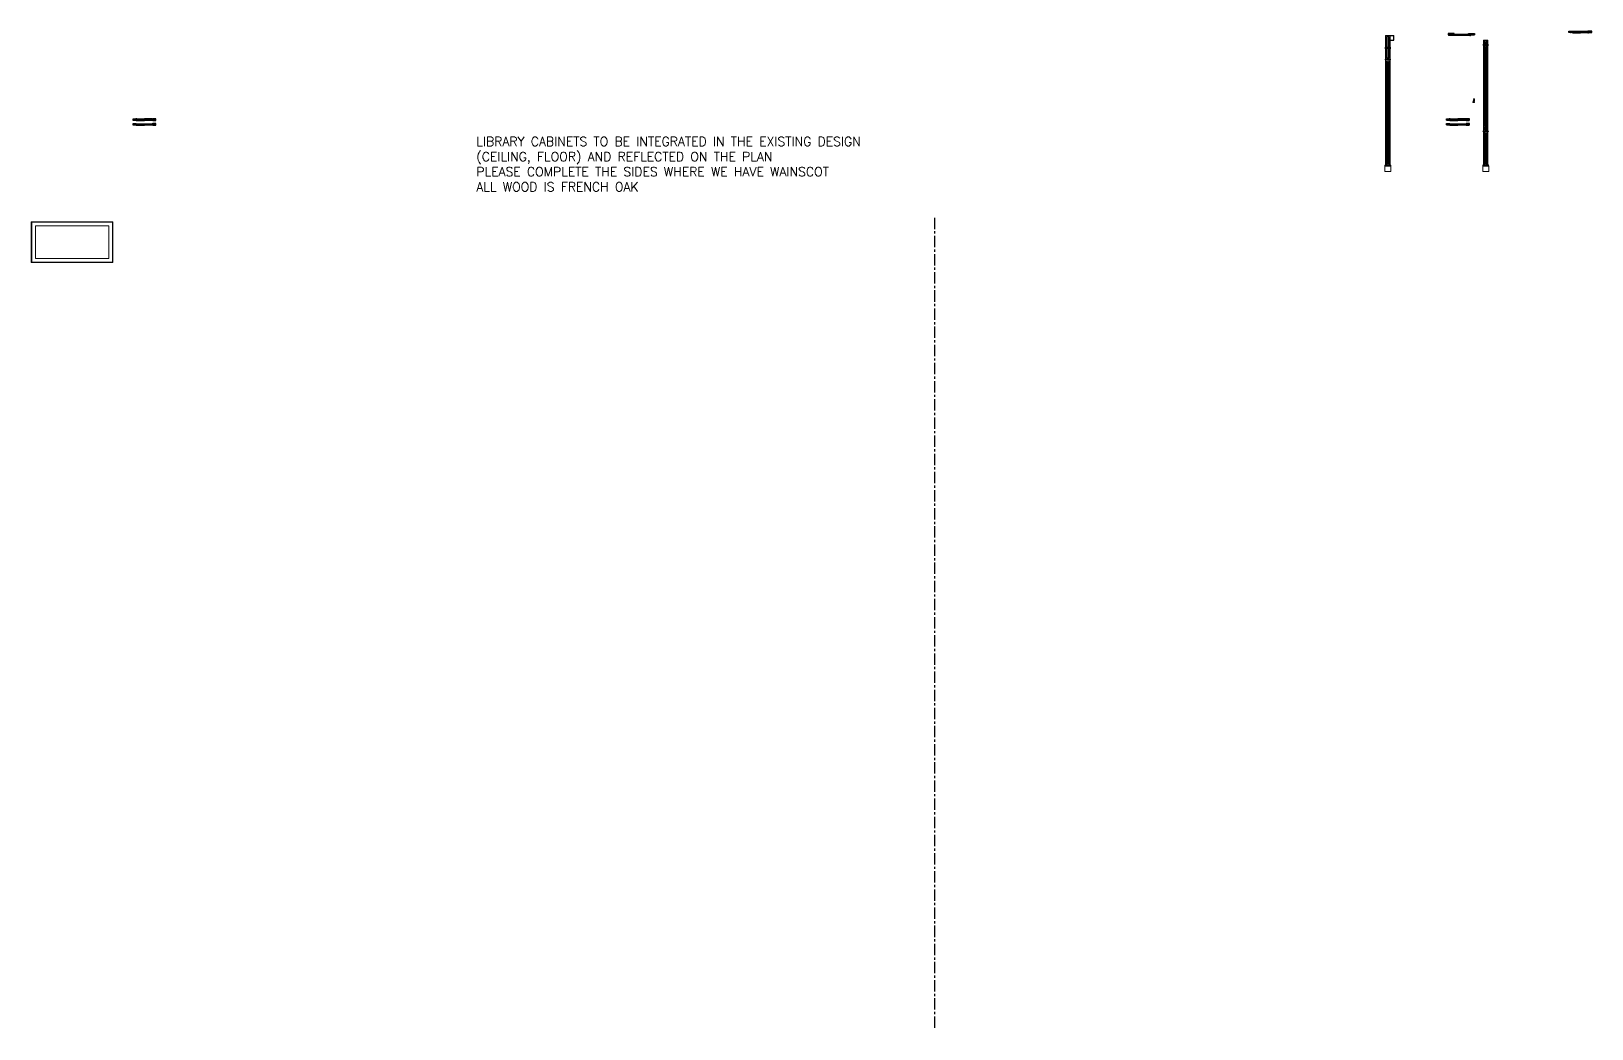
# Model space of a CAD drawing. Header units: inches. Extents: x 274057 to 444617, y 485849 to 635630.
# Drawn here: x 325041 to 359421, y 485849 to 507831 of the extents above; entities that cross this region are included whole.
import ezdxf

# ---------------------------------------------------------------- set-up
doc = ezdxf.new("R2010")
doc.units = ezdxf.units.IN
doc.header["$MEASUREMENT"] = 0
for name, pattern in [('CENTER', [2, 1.25, -0.25, 0.25, -0.25]), ('DASHED', [0.75, 0.5, -0.25]), ('HIDDEN', [0.375, 0.25, -0.125])]:
    doc.linetypes.add(name, pattern=pattern)
for name, color, linetype, lineweight in [('CQ Furniture', 190, 'Continuous', 0), ('Glass', 4, 'Continuous', 0), ('Stainless steel', 253, 'Continuous', 0), ('WOOD-HID', 8, 'HIDDEN', 18)]:
    doc.layers.add(name, color=color, linetype=linetype, lineweight=lineweight)
for name, color, linetype in [('CQ Grg Gypsum', 41, 'Continuous'), ('curtain', 253, 'Continuous'), ('Layer2', 2, 'Continuous'), ('Layer7', 8, 'Continuous'), ('WOOD', 23, 'Continuous'), ('WOOD 01', 34, 'Continuous'), ('WOOD 02', 32, 'Continuous'), ('Wood SECT', 1, 'Continuous')]:
    doc.layers.add(name, color=color, linetype=linetype)
doc.styles.add('romans', font='romans.shx')
doc.styles.get("Standard").update_dxf_attribs({"font": 'arial.ttf'})
doc.dimstyles.new('CQ 2', dxfattribs={"dimscale": 0.02, "dimtxt": 150, "dimasz": 50, "dimexe": 100, "dimexo": 0, "dimgap": 80, "dimtad": 1, "dimdec": 0, "dimzin": 0, "dimdsep": 46, "dimtxsty": 'Standard', "dimblk": 'DOT', "dimcen": 100, "dimclrd": 1, "dimclre": 1, "dimclrt": 3, "dimadec": 0, "dimazin": 0, "dimtfac": 1, "dimtdec": 0, "dimtofl": 0, "dimtmove": 0, "dimatfit": 3, "dimfxl": 1, "dimtolj": 1, "dimtzin": 0, "dimlwd": -1, "dimarcsym": 0})
pattern_1 = [(45, (22814.6215, -73394.037), (-3.535533906, 3.535533906), [])]
pattern_2 = [(45, (20118.3853, -75431.223), (-3.535533906, 3.535533906), [])]
pattern_3 = [(45, (20118.3853, -75328.2434), (-3.535533906, 3.535533906), [])]
pattern_4 = [(45, (20104.3854, -75328.2434), (-3.535533906, 3.535533906), [])]

# ---------------------------------------------------------------- blocks, each defined once
blk = doc.blocks.new('pillars wardrobe')
at = {"layer": 'Layer7'}
h = blk.add_hatch(dxfattribs=at)
h.set_pattern_fill('ANSI31', color=256, scale=20, angle=-90, style=0)
edge = h.paths.add_edge_path()
edge.add_line((3449, -6144), (3429, -6144))
edge.add_line((3429, -6144), (3429, -6140))
edge.add_arc((3429, -6135), 5, 180, 270, ccw=False)
edge.add_line((3424, -6135), (3399, -6135))
edge.add_line((3399, -6135), (3374, -6135))
edge.add_arc((3369, -6135), 5, -90, 0, ccw=False)
edge.add_line((3369, -6140), (3369, -6144))
edge.add_line((3369, -6144), (3349, -6144))
edge.add_line((3349, -6144), (3349, -6108))
edge.add_line((3349, -6108), (3449, -6108))
edge.add_line((3449, -6108), (3449, -6144))
h = blk.add_hatch(dxfattribs=at)
h.set_pattern_fill('ANSI31', color=256, scale=20, angle=-90, style=0)
h.set_pattern_definition([(315, (-25546.435, -12610.5794), (1.76776695, 1.76776695), [])])
edge = h.paths.add_edge_path()
edge.add_arc((3427, -8581), 7.5, 0, 180, ccw=False)
edge.add_line((3434, -8581), (3449, -8581))
edge.add_line((3449, -8581), (3449, -8545))
edge.add_line((3449, -8545), (3349, -8545))
edge.add_line((3349, -8545), (3349, -8581))
edge.add_line((3349, -8581), (3364, -8581))
edge.add_arc((3372, -8581), 7.5, 0, 180, ccw=False)
edge.add_line((3379, -8581), (3392, -8581))
edge.add_arc((3399, -8581), 7.5, 0, 180, ccw=False)
edge.add_line((3407, -8581), (3419, -8581))
at = {"color": 251}
for p, q in [((3343, -6370, 0), (3455, -6370, 0)), ((3343, -6373, 0), (3455, -6373, 0)), ((3343, -6381, 0), (3455, -6381, 0)), ((3343, -6384, 0), (3455, -6384, 0))]:
    blk.add_line(p, q, dxfattribs=at)
at = {"layer": 'Layer2', "elevation": 0}
blk.add_lwpolyline([(3449, -6144), (3429, -6144), (3429, -6140, -0.414214), (3424, -6135), (3399, -6135), (3374, -6135, -0.414214), (3369, -6140), (3369, -6144), (3349, -6144), (3349, -6108), (3449, -6108), (3449, -6144)], format="xyb", dxfattribs=at)
blk.add_lwpolyline([(3419, -8581, -1), (3434, -8581), (3449, -8581), (3449, -8545), (3349, -8545), (3349, -8581), (3364, -8581, -1), (3379, -8581), (3392, -8581, -1), (3407, -8581)], format="xyb", close=True, dxfattribs=at)
at = {"layer": 'WOOD', "lineweight": 0}
for q in [(3333, -8726, 0), (3333, -8726, 0), (3465, -8726, 0)]:
    blk.add_line((3399, -8726, 0), q, dxfattribs=at)
at = {"layer": 'WOOD', "lineweight": 0, "elevation": 0}
for points in [[(3349, -8698), (3344, -8698, -0.414214), (3339, -8702), (3339, -8707, 1), (3339, -8720), (3339, -8726)], [(3449, -8698), (3454, -8698, 0.414214), (3459, -8702), (3459, -8707, -1), (3459, -8720), (3459, -8726)]]:
    blk.add_lwpolyline(points, format="xyb", dxfattribs=at)
for points in [[(3333, -8726), (3333, -8848), (3399, -8848)], [(3465, -8726), (3465, -8848), (3399, -8848)]]:
    blk.add_lwpolyline(points, dxfattribs=at)
at = {"layer": 'WOOD 01', "lineweight": 0, "ltscale": 500, "elevation": 0}
blk.add_lwpolyline([(3349, -6367), (3449, -6367), (3449, -5848), (3349, -5848)], close=True, dxfattribs=at)
for points in [[(3349, -6367), (3346, -6367, -0.414214), (3343, -6370), (3343, -6373, 1), (3343, -6381), (3343, -6384, -0.414214), (3346, -6387), (3349, -6387)], [(3449, -6367), (3452, -6367, 0.414214), (3455, -6370), (3455, -6373, -1), (3455, -6381), (3455, -6384, 0.414214), (3452, -6387), (3449, -6387)]]:
    blk.add_lwpolyline(points, format="xyb", dxfattribs=at)
blk.add_lwpolyline([(3349, -8698), (3349, -6387), (3449, -6387), (3449, -8698), (3349, -8698)], dxfattribs=at)
at = {"layer": 'WOOD 02', "color": 8, "ltscale": 100}
for p, q in [((3399, -8702, 0), (3339, -8702, 0)), ((3399, -8707, 0), (3339, -8707, 0)), ((3399, -8720, 0), (3339, -8720, 0)), ((3399, -8702, 0), (3459, -8702, 0)), ((3399, -8707, 0), (3459, -8707, 0)), ((3399, -8720, 0), (3459, -8720, 0))]:
    blk.add_line(p, q, dxfattribs=at)
at = {"layer": 'WOOD 02', "color": 8, "ltscale": 100, "elevation": 0}
for points in [[(3369, -6347), (3429, -6347), (3429, -5868), (3369, -5868)], [(3374, -6342), (3424, -6342), (3424, -5873), (3374, -5873)]]:
    blk.add_lwpolyline(points, close=True, dxfattribs=at)
for points in [[(3364, -8670), (3364, -6425, -1), (3379, -6425), (3379, -8670, -1)], [(3392, -8670), (3392, -6425, -1), (3407, -6425), (3407, -8670, -1)], [(3434, -8670), (3434, -6425, 1), (3419, -6425), (3419, -8670, 1)]]:
    blk.add_lwpolyline(points, format="xyb", close=True, dxfattribs=at)
blk = doc.blocks.new('_Dot')
at = {"color": 0, "linetype": 'ByBlock', "lineweight": -2}
blk.add_line((-0.5, 0), (-1, 0), dxfattribs=at)
at = {"color": 0, "linetype": 'ByBlock', "const_width": 0.5}
blk.add_lwpolyline([(-0.25, 0, 1), (0.25, 0, 1)], format="xyb", close=True, dxfattribs=at)
blk = doc.blocks.new('*D749')
at = {"layer": 'CQ Grg Gypsum', "color": 1, "lineweight": -2, "transparency": 16777216}
for p, q in [((354977, 507737), (355058, 507737)), ((354977, 507637), (355058, 507637))]:
    blk.add_line(p, q, dxfattribs=at)
at = {"layer": 'CQ Grg Gypsum', "color": 1, "transparency": 16777216}
blk.add_line((355056, 507638), (355056, 507736), dxfattribs=at)
at = {"layer": 'Defpoints', "color": 0, "transparency": 16777216}
for p in [(354977, 507737, 0), (354977, 507637, 0), (355056, 507737)]:
    blk.add_point(p, dxfattribs=at)
at = {"layer": 'CQ Grg Gypsum', "color": 1, "transparency": 16777216}
for p, rotation in [((355056, 507737), 90), ((355056, 507637), 270)]:
    blk.add_blockref('_Dot', p, dxfattribs=dict(at, rotation=rotation))
at = {"layer": 'CQ Grg Gypsum', "color": 3, "transparency": 16777216, "insert": (355053, 507687), "char_height": 3, "attachment_point": 5, "rotation": 90}
blk.add_mtext('\\A1;100', dxfattribs=at)
blk = doc.blocks.new('pilaster wardrobe')
at = {"layer": 'WOOD', "lineweight": 0}
blk.add_line((3399, -8726, 0), (3333, -8726, 0), dxfattribs=at)
blk.add_line((3399, -8726, 0), (3333, -8726, 0), dxfattribs=at)
at = {"layer": 'WOOD 01', "lineweight": 0, "ltscale": 500}
blk.add_line((3399, -8726, 0), (3465, -8726, 0), dxfattribs=at)
at = {"layer": 'WOOD 01', "lineweight": 0, "ltscale": 500, "elevation": 0}
for points in [[(3349, -6048), (3346, -6048, -0.414214), (3343, -6051), (3343, -6054, 1), (3343, -6062), (3343, -6065, -0.414214), (3346, -6068), (3349, -6068)], [(3449, -6048), (3452, -6048, 0.414214), (3455, -6051), (3455, -6054, -1), (3455, -6062), (3455, -6065, 0.414214), (3452, -6068), (3449, -6068)], [(3349, -7948), (3346, -7948, -0.414214), (3343, -7951), (3343, -7954, 1), (3343, -7962), (3343, -7965, -0.414214), (3346, -7968), (3346, -7973), (3399, -7973)], [(3449, -7948), (3452, -7948, 0.414214), (3455, -7951), (3455, -7954, -1), (3455, -7962), (3455, -7965, 0.414214), (3452, -7968), (3452, -7973), (3399, -7973)], [(3349, -8698), (3344, -8698, -0.414214), (3339, -8702), (3339, -8707, 1), (3339, -8720), (3339, -8726)], [(3449, -8698), (3454, -8698, 0.414214), (3459, -8702), (3459, -8707, -1), (3459, -8720), (3459, -8726)]]:
    blk.add_lwpolyline(points, format="xyb", dxfattribs=at)
for points in [[(3349, -6048), (3449, -6048), (3449, -5948), (3349, -5948)], [(3349, -7948), (3449, -7948), (3449, -7848), (3349, -7848)], [(3349, -7973), (3449, -7973), (3449, -8698), (3349, -8698)], [(3333, -8726), (3465, -8726), (3465, -8848), (3333, -8848)]]:
    blk.add_lwpolyline(points, close=True, dxfattribs=at)
blk.add_lwpolyline([(3349, -7848), (3349, -6068), (3449, -6068), (3449, -7848), (3349, -7848)], dxfattribs=at)
at = {"layer": 'WOOD 02', "color": 8, "ltscale": 100}
for p, q in [((3343, -6051, 0), (3455, -6051, 0)), ((3343, -6054, 0), (3455, -6054, 0)), ((3343, -6062, 0), (3455, -6062, 0)), ((3343, -6065, 0), (3455, -6065, 0)), ((3343, -7951, 0), (3455, -7951, 0)), ((3343, -7954, 0), (3455, -7954, 0)), ((3343, -7962, 0), (3455, -7962, 0)), ((3343, -7965, 0), (3455, -7965, 0)), ((3399, -8702, 0), (3339, -8702, 0)), ((3399, -8707, 0), (3339, -8707, 0)), ((3399, -8720, 0), (3339, -8720, 0)), ((3399, -8702, 0), (3459, -8702, 0)), ((3399, -8707, 0), (3459, -8707, 0)), ((3399, -8720, 0), (3459, -8720, 0))]:
    blk.add_line(p, q, dxfattribs=at)
at = {"layer": 'WOOD 02', "color": 8, "ltscale": 100, "elevation": 0}
for points in [[(3364, -6105), (3364, -7820, 1), (3379, -7820), (3379, -6105, 1)], [(3392, -6105), (3392, -7820, 1), (3407, -7820), (3407, -6105, 1)], [(3419, -6105), (3419, -7820, 1), (3434, -7820), (3434, -6105, 1)], [(3364, -8005), (3364, -8670, 1), (3379, -8670), (3379, -8005, 1)], [(3392, -8005), (3392, -8670, 1), (3407, -8670), (3407, -8005, 1)], [(3419, -8005), (3419, -8670, 1), (3434, -8670), (3434, -8005, 1)]]:
    blk.add_lwpolyline(points, format="xyb", close=True, dxfattribs=at)
for points in [[(3369, -6028), (3429, -6028), (3429, -5968), (3369, -5968)], [(3374, -6023), (3424, -6023), (3424, -5973), (3374, -5973)], [(3369, -7928), (3429, -7928), (3429, -7868), (3369, -7868)], [(3374, -7923), (3424, -7923), (3424, -7873), (3374, -7873)]]:
    blk.add_lwpolyline(points, close=True, dxfattribs=at)
at = {"layer": 'Wood SECT', "elevation": 0}
for points in [[(3449, -6016), (3429, -6016), (3429, -6012, -0.414214), (3424, -6007), (3399, -6007), (3374, -6007, -0.414214), (3369, -6012), (3369, -6016), (3349, -6016)], [(3349, -6196), (3364, -6196, -1), (3379, -6196), (3392, -6196, -1), (3407, -6196), (3419, -6196, -1), (3434, -6196), (3449, -6196)], [(3449, -7916), (3429, -7916), (3429, -7912, -0.414214), (3424, -7907), (3399, -7907), (3374, -7907, -0.414214), (3369, -7912), (3369, -7916), (3349, -7916)]]:
    blk.add_lwpolyline(points, format="xyb", dxfattribs=at)
blk = doc.blocks.new('dressing door glass 1')
at = {"layer": 'WOOD-HID', "lineweight": 0}
h = blk.add_hatch(dxfattribs=at)
h.set_pattern_fill('ANSI31', color=256, scale=40)
h.paths.add_polyline_path([(195573, 7532), (195457, 7532), (195457, 7506, -0.414214), (195461, 7502), (195543, 7502), (195543, 7514), (195573, 7514)])
h = blk.add_hatch(dxfattribs=at)
h.set_pattern_fill('ANSI31', color=256, scale=40, angle=90)
h.paths.add_polyline_path([(195581, 7511), (195581, 7514), (195543, 7514), (195543, 7502), (195537, 7502), (195537, 7497, -0.414214), (195543, 7491), (195556, 7491), (195556, 7493, 0.402454), (195571, 7504), (195575, 7504, -0.414214)])
h = blk.add_hatch(dxfattribs=at)
h.set_pattern_fill('ANSI31', color=256, scale=40, angle=45)
h.paths.add_polyline_path([(195585, 7534, 0.293619), (195584, 7535, 0.204888), (195573, 7535, 0.293619), (195573, 7534), (195573, 7520), (195585, 7520)])
h.paths.add_polyline_path([(195917, 7534, 0.293619), (195916, 7535, 0.204888), (195905, 7535, 0.293619), (195905, 7534), (195905, 7520), (195917, 7520)])
h = blk.add_hatch(dxfattribs=at)
h.set_pattern_fill('ANSI31', color=256, scale=40, angle=90)
h.paths.add_polyline_path([(195946, 7514), (195908, 7514), (195908, 7511, -0.414214), (195915, 7504), (195918, 7504, 0.402454), (195933, 7493), (195933, 7491), (195946, 7491, -0.414214), (195952, 7497), (195952, 7502), (195946, 7502)])
h = blk.add_hatch(dxfattribs=at)
h.set_pattern_fill('ANSI31', color=256, scale=40)
h.paths.add_polyline_path([(196032, 7532), (195917, 7532), (195917, 7514), (195946, 7514), (195946, 7502), (196028, 7502, -0.414214), (196032, 7506)])
at = {"layer": 'curtain', "color": 171, "lineweight": 0, "ltscale": 500, "elevation": 0}
blk.add_lwpolyline([(195573, 7514), (195917, 7514), (195917, 7514), (195917, 7520), (195573, 7520)], close=True, dxfattribs=at)
at = {"layer": 'WOOD', "elevation": 0}
for points in [[(195457, 7506, -0.414214), (195461, 7502), (195543, 7502), (195543, 7514), (195573, 7514), (195573, 7532), (195457, 7532)], [(195584, 7535, 0.202793), (195573, 7535, 0.307935), (195573, 7534), (195573, 7520), (195585, 7520), (195585, 7534, 0.307935)], [(195905, 7535, -0.202793), (195916, 7535, -0.307935), (195917, 7534), (195917, 7520), (195905, 7520), (195905, 7534, -0.307935)], [(196032, 7506, 0.414214), (196028, 7502), (195946, 7502), (195946, 7514), (195917, 7514), (195917, 7532), (196032, 7532)]]:
    blk.add_lwpolyline(points, format="xyb", close=True, dxfattribs=at)
for points in [[(195581, 7511), (195581, 7514), (195543, 7514), (195543, 7502), (195537, 7502)], [(195908, 7511), (195908, 7514), (195946, 7514), (195946, 7502), (195952, 7502)]]:
    blk.add_lwpolyline(points, dxfattribs=at)
for points in [[(195543, 7514), (195581, 7514), (195581, 7511, 0.414214), (195575, 7504), (195571, 7504, -0.402454), (195556, 7493), (195556, 7491), (195543, 7491, 0.414214), (195537, 7497), (195537, 7502), (195543, 7502), (195543, 7514)], [(195946, 7514), (195908, 7514), (195908, 7511, -0.414214), (195915, 7504), (195918, 7504, 0.402454), (195933, 7493), (195933, 7491), (195946, 7491, -0.414214), (195952, 7497), (195952, 7502), (195946, 7502), (195946, 7514)]]:
    blk.add_lwpolyline(points, format="xyb", dxfattribs=at)
at = {"layer": 'WOOD-HID', "lineweight": 0, "elevation": 0}
for points in [[(195556, 7493), (195932, 7493)], [(195556, 7491), (195933, 7491)], [(195571, 7504), (195915, 7504)]]:
    blk.add_lwpolyline(points, dxfattribs=at)
blk = doc.blocks.new('Hettich Sensys hinges 8631i-9090280 inset t')
at = {"linetype": 'Continuous', "lineweight": 0}
for p, q in [((-68, 39), (-67, 39)), ((-52, 50), (-67, 47)), ((-67, 47), (-67, 30)), ((-67, 43), (-67, 26)), ((-67, 43), (-67, 43)), ((-67, 30), (-64, 26)), ((-67, 26), (-65, 22)), ((-67, 19), (-67, 15)), ((-65, 19), (-67, 19)), ((-67, 15), (-64, 15)), ((-65, 3), (-66, 2)), ((-66, 2), (-66, 0)), ((-65, 22), (-65, 19)), ((-65, 11), (-65, 3)), ((-64, 11), (-65, 11)), ((-64, 26), (-64, -8)), ((-64, 15), (-64, 11)), ((-61, 49), (-61, 49)), ((-61, 48), (-61, 48)), ((-59, 50), (-60, 50)), ((-50, 38), (-50, 38)), ((-50, 38), (-50, 36)), ((-47, 10), (-48, 10)), ((-48, 3), (-47, 3)), ((-35, -4), (-48, 1)), ((-47, 10), (-47, 3)), ((-70, -3), (-69, -7)), ((-69, -7), (-64, -7)), ((-67, -3), (-67, -2)), ((-65, -3), (-67, -3)), ((-67, -21), (-67, -34)), ((-67, -21), (-28, -21)), ((-67, -34), (-32, -34)), ((-66, 0), (-65, -1)), ((-65, -1), (-65, -3)), ((-64, -8), (-50, -18)), ((-50, -18), (-50, -21)), ((-28, -18), (-50, -18)), ((-47, -21), (-47, -18)), ((-36, -21), (-36, -18)), ((-35, -18), (-35, -4)), ((-32, -21), (-32, -18)), ((-32, -34), (-32, -21)), ((-28, -21), (-28, -18))]:
    blk.add_line(p, q, dxfattribs=at)
at = {"linetype": 'DASHED', "lineweight": 0}
for p, q in [((-57, 46), (-67, 43)), ((-58, 39), (-67, 39)), ((-61, 48), (-65, 47)), ((-61, 48), (-61, 48)), ((-58, 48), (-58, 39)), ((-53, 46), (-57, 46)), ((-54, -7), (-54, 46)), ((-53, 24), (-54, 24)), ((-53, 17), (-54, 17)), ((-53, 46), (-53, -7)), ((-51, 38), (-51, 38)), ((-51, 38), (-51, 29)), ((-50, 29), (-51, 38)), ((-51, 29), (-50, 29)), ((-50, 38), (-50, 36)), ((-49, 24), (-50, 24)), ((-48, 17), (-49, 17)), ((-48, 3), (-48, 10)), ((-65, -21), (-65, -32)), ((-65, -21), (-32, -21)), ((-65, -32), (-33, -32)), ((-53, -7), (-64, -7)), ((-50, -18), (-36, -18)), ((-36, -5), (-49, 0)), ((-46, -18), (-46, -21)), ((-41, -21), (-41, -18)), ((-36, -18), (-36, -5)), ((-33, -32), (-33, -21))]:
    blk.add_line(p, q, dxfattribs=at)
at = {"linetype": 'CENTER', "lineweight": 0}
for p, q in [((-50, 34), (-51, 34)), ((-47, 7), (-48, 7)), ((-49, -20), (-49, -34)), ((-44, -21), (-44, -16))]:
    blk.add_line(p, q, dxfattribs=at)
at = {"linetype": 'Continuous', "lineweight": 0}
for centre, radius, start, end in [((-63, 41), 6, 135.757, 166.241), ((-68, 42), 1.5, 166.2409, 218.3013), ((-61, 47), 10, 218.3189, 229.0409), ((-63, 40), 7, 124.5944, 135.7566), ((-60, 49), 0.4, 73.5827, 197.5663), ((-61, 48), 0.2, 275.0646, 55.0646), ((-60, 49), 0.15, 165.1147, 235.065), ((-61, 49), 0.8, 345.1143, 17.5665), ((-61, 48), 0.15, 149.8625, 193.5472), ((-63, 49), 2, 329.8627, 335.2642), ((-61, 48), 0.15, 95.0645, 155.2642), ((-60, 47), 2.5, 35.159, 73.5826), ((-358, 1), 310, 0, 9.1882), ((-69, -3), 1, 109.3856, 188), ((-68, -4), 2.7, 52.3301, 109.4053)]:
    blk.add_arc(centre, radius, start, end, dxfattribs=at)
at = {"linetype": 'DASHED', "lineweight": 0}
for centre, radius, start, end in [((-63, 40), 7, 122.3379, 124.5944), ((-65, 45), 2, 102.5826, 157.2798), ((-61, 48), 0.15, 149.8625, 210.0616), ((-60, 47), 2.5, 33.0322, 35.159), ((-359, 1), 310, 359.8706, 9.1465), ((-358, 1), 310, 3.1178, 4.3995)]:
    blk.add_arc(centre, radius, start, end, dxfattribs=at)
blk = doc.blocks.new('cabinet framed wood door')
at = {"layer": 'Layer7'}
h = blk.add_hatch(dxfattribs=at)
h.set_pattern_fill('ANSI31', color=256, scale=40)
h.set_pattern_definition(pattern_1)
h.paths.add_polyline_path([(355049, 507801), (355049, 507798), (355057, 507798), (355057, 507802, 1.007782), (355064, 507806, -0.414214), (355067, 507809), (355067, 507815), (355057, 507815), (355057, 507821), (355057, 507831), (355047, 507831), (354973, 507831), (354973, 507805, -0.397359), (354977, 507801)])
h = blk.add_hatch(dxfattribs=at)
h.set_pattern_fill('ANSI31', color=256, scale=20, angle=90)
h.paths.add_polyline_path([(355392, 507821), (355392, 507828), (355057, 507828), (355057, 507821), (355057, 507815), (355392, 507815)])
h = blk.add_hatch(dxfattribs=at)
h.set_pattern_fill('ANSI31', color=256, scale=40)
h.set_pattern_definition(pattern_1)
h.paths.add_polyline_path([(355476, 507831), (355392, 507831), (355392, 507821), (355392, 507815), (355382, 507815), (355382, 507809, -0.414214), (355385, 507806), (355388, 507806, 0.414214), (355392, 507802), (355392, 507798), (355400, 507798), (355400, 507801), (355472, 507801, -0.397359), (355476, 507805)])
at = {"color": 8, "elevation": 0}
for points in [[(355057, 507802), (355224, 507802)], [(355057, 507798), (355224, 507798)], [(355064, 507806), (355224, 507806)], [(355067, 507809), (355224, 507809)], [(355382, 507809), (355224, 507809)], [(355385, 507806), (355224, 507806)], [(355392, 507802), (355224, 507802)], [(355392, 507798), (355224, 507798)]]:
    blk.add_lwpolyline(points, dxfattribs=at)
at = {"layer": 'Wood SECT', "elevation": 0}
for points in [[(355067, 507815), (355067, 507809, 0.414214), (355064, 507806), (355061, 507806, -0.414214), (355057, 507802), (355057, 507798), (355049, 507798), (355049, 507801), (354977, 507801, 0.397359), (354973, 507805), (354973, 507831), (355057, 507831), (355057, 507821), (355057, 507821), (355057, 507815)], [(355382, 507815), (355382, 507809, -0.414214), (355385, 507806), (355388, 507806, 0.414214), (355392, 507802), (355392, 507798), (355400, 507798), (355400, 507801), (355472, 507801, -0.397359), (355476, 507805), (355476, 507831), (355392, 507831), (355392, 507821), (355392, 507821), (355392, 507815)]]:
    blk.add_lwpolyline(points, format="xyb", close=True, dxfattribs=at)
for points in [[(355392, 507828), (355057, 507828)], [(355392, 507815), (355057, 507815)]]:
    blk.add_lwpolyline(points, dxfattribs=at)
blk = doc.blocks.new('cabinet 80 framed wood door')
at = {"layer": 'Layer7'}
h = blk.add_hatch(dxfattribs=at)
h.set_pattern_fill('ANSI31', color=256, scale=40)
h.set_pattern_definition(pattern_2)
h.paths.add_polyline_path([(352339, 505764), (352339, 505761), (352347, 505761), (352347, 505765, 0.414214), (352351, 505769), (352354, 505769, -0.414214), (352357, 505772), (352357, 505778), (352347, 505778), (352347, 505784), (352347, 505794), (352337, 505794), (352277, 505794), (352277, 505768, -0.397359), (352281, 505764)])
h = blk.add_hatch(dxfattribs=at)
h.set_pattern_fill('ANSI31', color=256, scale=20, angle=90)
h.paths.add_polyline_path([(352709, 505778), (352709, 505791), (352347, 505791), (352347, 505778)])
h = blk.add_hatch(dxfattribs=at)
h.set_pattern_fill('ANSI31', color=256, scale=40)
h.set_pattern_definition(pattern_2)
h.paths.add_polyline_path([(352775, 505764, -0.397359), (352779, 505768), (352779, 505794), (352709, 505794), (352709, 505784), (352709, 505778), (352699, 505778), (352699, 505772, -0.414214), (352702, 505769), (352705, 505769, 0.414214), (352709, 505765), (352709, 505761), (352717, 505761), (352717, 505764)])
at = {"color": 8, "elevation": 0}
for points in [[(352347, 505765), (352528, 505765)], [(352347, 505761), (352528, 505761)], [(352354, 505769), (352528, 505769)], [(352357, 505772), (352528, 505772)], [(352699, 505772), (352528, 505772)], [(352702, 505769), (352528, 505769)], [(352709, 505765), (352528, 505765)], [(352709, 505761), (352528, 505761)]]:
    blk.add_lwpolyline(points, dxfattribs=at)
at = {"layer": 'Wood SECT', "elevation": 0}
for points in [[(352357, 505778), (352357, 505772, 0.414214), (352354, 505769), (352351, 505769, -0.414214), (352347, 505765), (352347, 505761), (352339, 505761), (352339, 505764), (352281, 505764, 0.397359), (352277, 505768), (352277, 505794), (352347, 505794), (352347, 505784), (352347, 505784), (352347, 505778)], [(352699, 505778), (352699, 505772, -0.414214), (352702, 505769), (352705, 505769, 0.414214), (352709, 505765), (352709, 505761), (352717, 505761), (352717, 505764), (352775, 505764, -0.397359), (352779, 505768), (352779, 505794), (352709, 505794), (352709, 505784), (352709, 505784), (352709, 505778)]]:
    blk.add_lwpolyline(points, format="xyb", close=True, dxfattribs=at)
blk.add_lwpolyline([(352347, 505791), (352709, 505791), (352709, 505778), (352347, 505778)], close=True, dxfattribs=at)
blk = doc.blocks.new('cabinet 80 framed glass door')
at = {"layer": 'Layer7'}
h = blk.add_hatch(dxfattribs=at)
h.set_pattern_fill('ANSI31', color=256, scale=40)
h.set_pattern_definition(pattern_3)
h.paths.add_polyline_path([(352339, 505867), (352339, 505864), (352347, 505864), (352347, 505868, 0.414214), (352351, 505872), (352354, 505872, -0.414214), (352357, 505875), (352357, 505881), (352347, 505881), (352347, 505887), (352347, 505897), (352337, 505897), (352277, 505897), (352277, 505871, -0.397359), (352281, 505867)])
h = blk.add_hatch(dxfattribs=at)
h.set_pattern_fill('ANSI31', color=256, scale=40)
h.set_pattern_definition(pattern_4)
h.paths.add_polyline_path([(352347, 505903), (352340, 505903, 0.414214), (352337, 505900), (352337, 505897), (352347, 505897), (352347, 505887), (352357, 505887), (352357, 505897), (352357, 505900, 0.414214), (352354, 505903)])
h = blk.add_hatch(dxfattribs=at)
h.set_pattern_fill('ANSI31', color=256, scale=40)
h.set_pattern_definition(pattern_4)
h.paths.add_polyline_path([(352702, 505903, 0.414214), (352699, 505900), (352699, 505897), (352699, 505887), (352709, 505887), (352709, 505897), (352719, 505897), (352719, 505900, 0.414214), (352716, 505903), (352709, 505903)])
h = blk.add_hatch(dxfattribs=at)
h.set_pattern_fill('ANSI31', color=256, scale=40)
h.set_pattern_definition(pattern_3)
h.paths.add_polyline_path([(352775, 505867, -0.397359), (352779, 505871), (352779, 505897), (352709, 505897), (352709, 505887), (352709, 505881), (352699, 505881), (352699, 505875, -0.414214), (352702, 505872), (352705, 505872, 0.414214), (352709, 505868), (352709, 505864), (352717, 505864), (352717, 505867)])
at = {"color": 8, "elevation": 0}
for points in [[(352347, 505868), (352528, 505868)], [(352347, 505864), (352528, 505864)], [(352354, 505872), (352528, 505872)], [(352357, 505903), (352528, 505903)], [(352357, 505875), (352528, 505875)], [(352699, 505903), (352528, 505903)], [(352699, 505875), (352528, 505875)], [(352702, 505872), (352528, 505872)], [(352709, 505868), (352528, 505868)], [(352709, 505864), (352528, 505864)]]:
    blk.add_lwpolyline(points, dxfattribs=at)
at = {"layer": 'Glass', "color": 4, "elevation": 0}
for points in [[(352528, 505887), (352349, 505887), (352349, 505881), (352528, 505881)], [(352528, 505887), (352707, 505887), (352707, 505881), (352528, 505881)]]:
    blk.add_lwpolyline(points, dxfattribs=at)
at = {"layer": 'Wood SECT', "elevation": 0}
for points in [[(352357, 505881), (352357, 505875, 0.414214), (352354, 505872), (352351, 505872, -0.414214), (352347, 505868), (352347, 505864), (352339, 505864), (352339, 505867), (352281, 505867, 0.397359), (352277, 505871), (352277, 505897), (352347, 505897), (352347, 505887), (352347, 505887), (352347, 505881)], [(352699, 505881), (352699, 505875, -0.414214), (352702, 505872), (352705, 505872, 0.414214), (352709, 505868), (352709, 505864), (352717, 505864), (352717, 505867), (352775, 505867, -0.397359), (352779, 505871), (352779, 505897), (352709, 505897), (352709, 505887), (352709, 505887), (352709, 505881)]]:
    blk.add_lwpolyline(points, format="xyb", close=True, dxfattribs=at)
for points in [[(352347, 505887), (352357, 505887), (352357, 505897), (352357, 505900, 0.414214), (352354, 505903), (352347, 505903), (352340, 505903, 0.414214), (352337, 505900), (352337, 505897), (352347, 505897), (352347, 505887), (352357, 505887)], [(352709, 505887), (352699, 505887), (352699, 505897), (352699, 505900, -0.414214), (352702, 505903), (352709, 505903), (352716, 505903, -0.414214), (352719, 505900), (352719, 505897), (352709, 505897), (352709, 505887), (352699, 505887)]]:
    blk.add_lwpolyline(points, format="xyb", dxfattribs=at)
blk = doc.blocks.new('Desk classic top')
at = {"color": 0, "lineweight": 0, "ltscale": 100, "elevation": 0}
blk.add_lwpolyline([(325041, 503632), (326841, 503632), (326841, 502732), (325041, 502732)], close=True, dxfattribs=at)
at = {"color": 8, "lineweight": 0, "ltscale": 100, "elevation": 0}
for points in [[(325053, 503620), (326828, 503620), (326828, 502745), (325053, 502745)], [(325133, 503540), (326748, 503540), (326748, 502825), (325133, 502825)]]:
    blk.add_lwpolyline(points, close=True, dxfattribs=at)

msp = doc.modelspace()

# ---------------------------------------------------------------- linework, layer by layer
at = {"linetype": 'CENTER', "ltscale": 200}
msp.add_line((344939.5, 503721.6, 0), (344939.5, 485849.1, 0), dxfattribs=at)

# ---------------------------------------------------------------- block references
msp.add_blockref('pillars wardrobe', (351528, 513584.3, 0))
at = {"color": 2}
msp.add_blockref('dressing door glass 1', (160801.3, 500245.3, 0), dxfattribs=at)
at = {"layer": 'CQ Furniture'}
msp.add_blockref('Desk classic top', (0, 0), dxfattribs=at)
at = {"layer": 'CQ Grg Gypsum'}
for name, p in [('cabinet framed wood door', (3944.8, 0)), ('cabinet 80 framed glass door', (-24991.4, 0)), ('cabinet 80 framed wood door', (-24991.4, 0)), ('cabinet 80 framed glass door', (3944.8, 0)), ('cabinet 80 framed wood door', (3944.8, 0))]:
    msp.add_blockref(name, p, dxfattribs=at)
at = {"layer": 'CQ Grg Gypsum', "color": 0, "xscale": 0.9999857733061659, "yscale": 0.9999857733061659, "zscale": 0.9999857733061659}
msp.add_blockref('pilaster wardrobe', (353684.7, 513584.2, 0), dxfattribs=at)
at = {"layer": 'Stainless steel', "lineweight": 0, "xscale": -1}
msp.add_blockref('Hettich Sensys hinges 8631i-9090280 inset t', (356768.8, 506295.2, 0), dxfattribs=at)

# ---------------------------------------------------------------- texts
at = {"layer": 'CQ Grg Gypsum', "insert": (334847.1, 505501.4), "char_height": 200, "attachment_point": 1, "style": 'romans'}
msp.add_mtext_dynamic_manual_height_columns('{\\C1;LIBRARY CABINETS TO BE INTEGRATED IN THE EXISTING DESIGN (CEILING, FLOOR) AND REFLECTED ON THE PLAN\\PPLEASE COMPLETE THE SIDES WHERE WE HAVE WAINSCOT\\PALL WOOD IS FRENCH OAK }', width=9706.691, gutter_width=1, heights=[0], dxfattribs=at)

# ---------------------------------------------------------------- dimensions: what is measured, and where the dimension line sits
at = {"layer": 'CQ Grg Gypsum'}
dim = msp.add_linear_dim(base=(355055.8, 507736.8), p1=(354977, 507636.8, 0), p2=(354977, 507736.8, 0), angle=90, dimstyle='CQ 2', dxfattribs=at)
dim.commit()
dim.dimension.update_dxf_attribs({"geometry": '*D749', "text_midpoint": (355052.7, 507686.8)})

doc.saveas('drawing.dxf')
